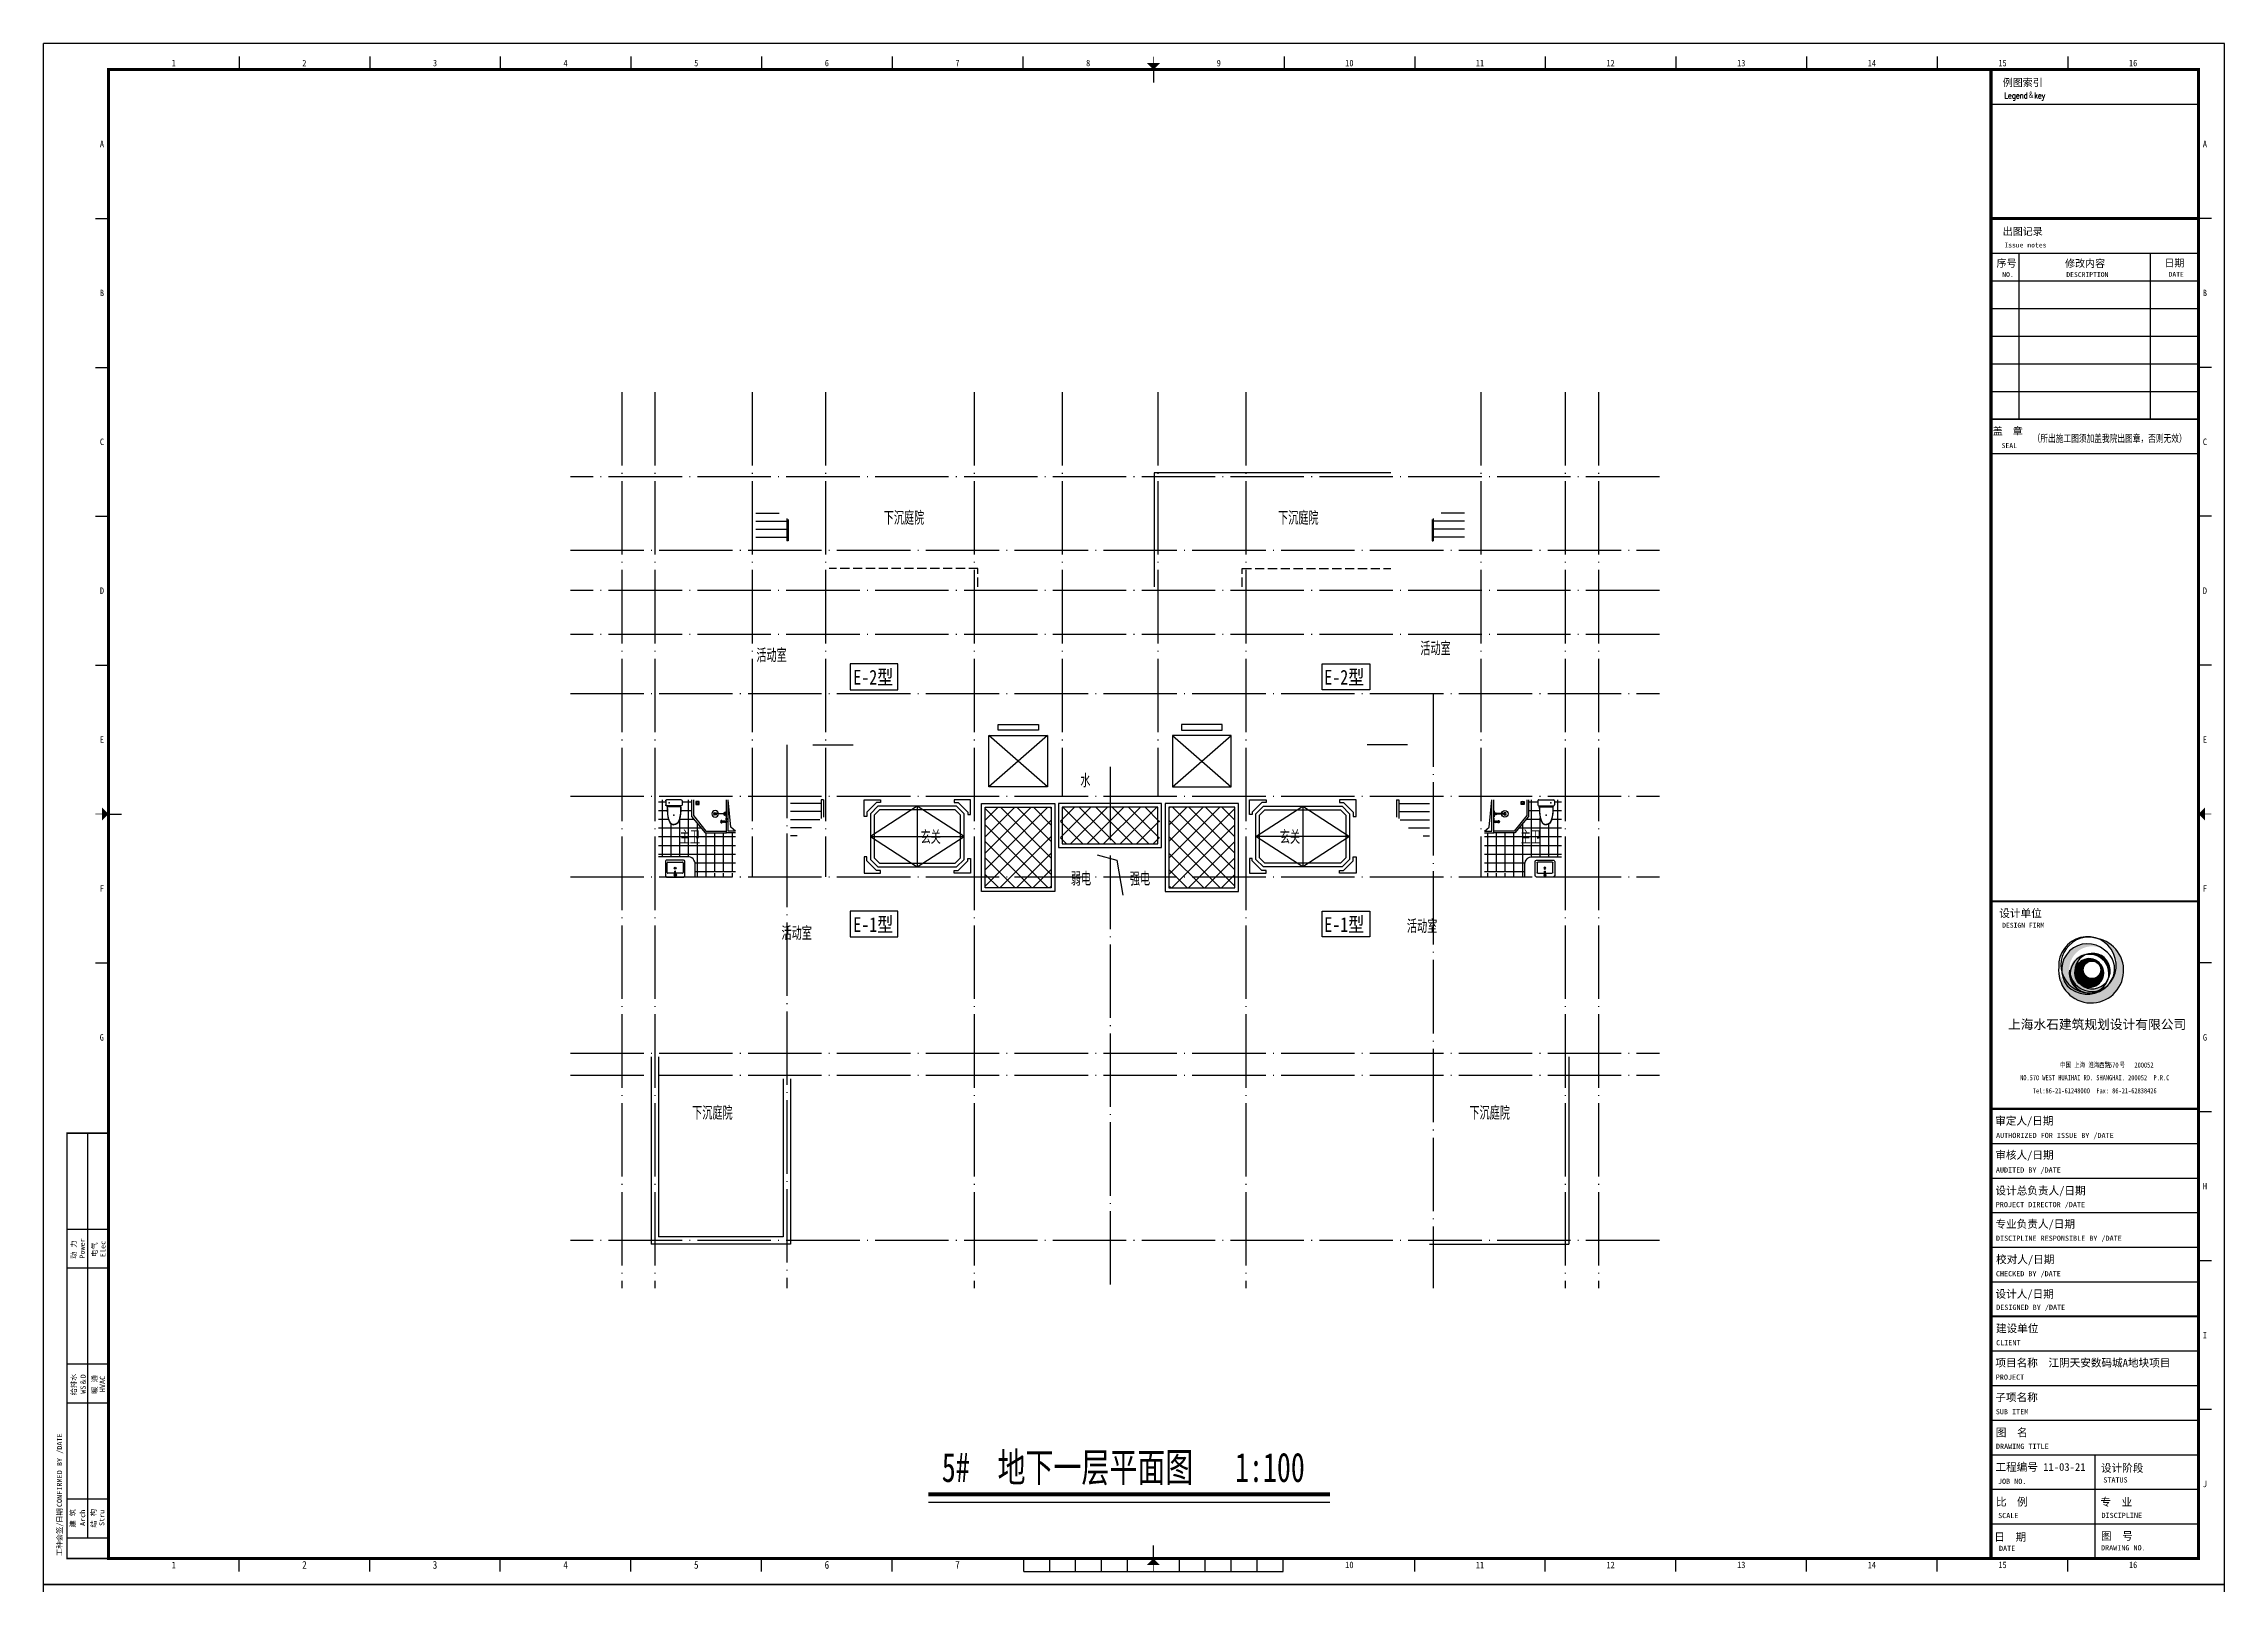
# Model space of a CAD drawing. Extents: x 921942 to 1159542, y -958603 to -790785.
# Drawn here: x 1100142 to 1159542, y -832740 to -790785 of the extents above; entities that cross this region are included whole.
import ezdxf
from ezdxf.enums import TextEntityAlignment as Align

# ---------------------------------------------------------------- set-up
doc = ezdxf.new("R2010")
doc.units = 0
doc.header["$LTSCALE"] = 1000
doc.header["$MEASUREMENT"] = 0
doc.linetypes.add('DASH', pattern=[0.35, 0.25, -0.1])
doc.linetypes.add('DOTE', pattern=[2.42, 2, -0.2, 0.02, -0.2])
for name, color, linetype in [('DIM_SYMB', 3, 'CONTINUOUS'), ('DOTE', 1, 'DOTE'), ('FACE', 2, 'CONTINUOUS'), ('PUB_TEXT', 7, 'CONTINUOUS'), ('STAIR', 2, 'CONTINUOUS'), ('TT', 7, 'CONTINUOUS'), ('WINDOW', 4, 'CONTINUOUS'), ('厨卫', 8, 'CONTINUOUS'), ('图框', 255, 'CONTINUOUS'), ('家具', 8, 'CONTINUOUS'), ('平面填充', 250, 'CONTINUOUS'), ('庭院', 94, 'CONTINUOUS'), ('看线', 2, 'CONTINUOUS'), ('管道', 8, 'CONTINUOUS'), ('造型墙', 55, 'CONTINUOUS'), ('面积线', 3, 'CONTINUOUS')]:
    doc.layers.add(name, color=color, linetype=linetype)
doc.styles.add('SHEET1', font='romanc.shx', dxfattribs={"width": 0.65, "bigfont": 'tssdchn.shx'})
doc.styles.get("Standard").update_dxf_attribs({"font": 'GBENOR', "bigfont": 'GBCBIG'})
doc.styles.add('TKZ1', font='SIMHEI.TTF', dxfattribs={"width": 0.7})
doc.styles.add('图签栏', font='SimSun.ttf')
doc.styles.add('长仿宋', font='SimSun.ttf', dxfattribs={"width": 0.7, "height": 5})
doc.styles.add('黑体', font='SIMHEI.TTF', dxfattribs={"width": 0.8})

# ---------------------------------------------------------------- blocks, each defined once
blk = doc.blocks.new('A$C790473E3')
at = {"layer": 'FACE'}
blk.add_hatch(color=256, dxfattribs=at).paths.add_polyline_path([(12277, 22805, -0.43582423), (25158, 38243, 0.40349822), (8203, 25238, -0.61544517), (35207, 40694, 0.91316991), (6565, 13084, -0.18593916), (0, 27582, 2.29498981), (29364, 49669, -0.74337417), (29147, 8589, 0.27041132), (38508, 20344, -0.44566281), (20141, 12365, -0.32623171)])
h = blk.add_hatch(dxfattribs=at)
h.set_pattern_fill('ANSI31', color=256, scale=6118.035339, style=0)
h.set_pattern_definition([(45, (-835537.9, 198731.2), (-540.76303, 540.76303), [])])
h.paths.add_polyline_path([(34441, 22970, 1.00745479), (12277, 22805, 0.99260037)])
h.paths.add_polyline_path([(18828, 25457, -1), (32328, 25457, -1)], flags=16)
blk.add_circle((23359, 22970), 11082, dxfattribs=at)
at = {"layer": 'FACE', "color": 2}
blk.add_circle((25578, 25457), 6750, dxfattribs=at)
for centre, radius, start, end in [((24948, 24977), 25084, 174.038692, 79.861542), ((22142, 25587), 19974, 49.145957, 218.751509), ((25605, 26152), 17427, 56.564441, 183.004516), ((23426, 22946), 15395, 83.539592, 171.435544), ((25891, 24539), 13724, 93.061268, 187.256224), ((23359, 22970), 11082, 253.122954, 180.85108), ((23075, 29161), 21450, 286.445455, 72.950093), ((22101, 28855), 22137, 183.29715, 225.430105), ((25737, 24611), 13464, 245.440082, 341.523102), ((23754, 22488), 14908, 291.206809, 351.732962)]:
    blk.add_arc(centre, radius, start, end, dxfattribs=at)
blk = doc.blocks.new('图框2')
at = {"layer": '图框', "color": 0}
for p, q in [((84100, 59400), (0, 59400)), ((0, 0), (0, 59400)), ((7538, 58900), (7538, 58400)), ((12575, 58900), (12575, 58400)), ((17612, 58900), (17612, 58400)), ((22650, 58900), (22650, 58400)), ((27688, 58900), (27688, 58400)), ((32725, 58900), (32725, 58400)), ((37762, 58900), (37762, 58400)), ((47838, 58900), (47838, 58400)), ((52875, 58900), (52875, 58400)), ((57912, 58900), (57912, 58400)), ((62950, 58900), (62950, 58400)), ((67988, 58900), (67988, 58400)), ((73025, 58900), (73025, 58400)), ((78062, 58900), (78062, 58400)), ((84100, 0), (84100, 59400)), ((42800, 58400), (42800, 57900)), ((75100, 57067), (83100, 57067)), ((2000, 52660), (2500, 52660)), ((75100, 52660), (83100, 52660)), ((83600, 52660), (83100, 52660)), ((75100, 51327), (83100, 51327)), ((76167, 51327), (76167, 44927)), ((81233, 51327), (81233, 44927)), ((75100, 50260), (83100, 50260)), ((75100, 49193), (83100, 49193)), ((75100, 48127), (83100, 48127)), ((2000, 46920), (2500, 46920)), ((75100, 47060), (83100, 47060)), ((83600, 46920), (83100, 46920)), ((75100, 45993), (83100, 45993)), ((75100, 44927), (83100, 44927)), ((75100, 43593), (83100, 43593)), ((75100, 43593), (83100, 43593)), ((2000, 41180), (2500, 41180)), ((83600, 41180), (83100, 41180)), ((2000, 35440), (2500, 35440)), ((83600, 35440), (83100, 35440)), ((2500, 29700), (3000, 29700)), ((2000, 23960), (2500, 23960)), ((83600, 23960), (83100, 23960)), ((83600, 18220), (83100, 18220)), ((900, 17400), (2500, 17400)), ((900, 17400), (2500, 17400)), ((1700, 1800), (1700, 17400)), ((75100, 17000), (83100, 17000)), ((75100, 15667), (83100, 15667)), ((75100, 14333), (83100, 14333)), ((900, 13700), (2500, 13700)), ((75100, 13000), (83100, 13000)), ((900, 12200), (2500, 12200)), ((83600, 12480), (83100, 12480)), ((75100, 11667), (83100, 11667)), ((900, 8500), (2500, 8500)), ((75100, 9000), (83100, 9000)), ((75100, 7667), (83100, 7667)), ((900, 7000), (2500, 7000)), ((83600, 6740), (83100, 6740)), ((75100, 6333), (83100, 6333)), ((75100, 5000), (83100, 5000)), ((79100, 5000), (79100, 1000)), ((75100, 3667), (83100, 3667)), ((900, 3300), (2500, 3300)), ((900, 1800), (2500, 1800)), ((75100, 2333), (83100, 2333)), ((7538, 500), (7538, 1000)), ((12575, 500), (12575, 1000)), ((17612, 500), (17612, 1000)), ((22650, 500), (22650, 1000)), ((27688, 500), (27688, 1000)), ((32725, 500), (32725, 1000)), ((37800, 500), (37800, 1000)), ((38800, 500), (38800, 1000)), ((39800, 500), (39800, 1000)), ((40800, 500), (40800, 1000)), ((41800, 500), (41800, 1000)), ((42800, 1000), (42800, 1500)), ((43800, 500), (43800, 1000)), ((44800, 500), (44800, 1000)), ((45800, 500), (45800, 1000)), ((46800, 500), (46800, 1000)), ((47800, 500), (47800, 1000)), ((52875, 500), (52875, 1000)), ((57912, 500), (57912, 1000)), ((62950, 500), (62950, 1000)), ((67988, 500), (67988, 1000)), ((73025, 500), (73025, 1000)), ((78062, 500), (78062, 1000)), ((0, 0), (84100, 0)), ((37800, 500), (47800, 500))]:
    blk.add_line(p, q, dxfattribs=at)
for points, const_width in [([(42800, 58650), (42800, 58900)], 30), ([(75100, 58400), (75100, 1000)], 120), ([(75100, 52660), (83100, 52660)], 120), ([(75100, 44927), (83100, 44927)], 66.7), ([(2250, 29700), (2000, 29700)], 30), ([(83350, 29700), (83600, 29700)], 30), ([(75100, 26333), (83100, 26333)], 66.7), ([(75100, 26333), (83100, 26333)], 60), ([(75100, 18333), (83100, 18333)], 80), ([(75100, 18333), (83100, 18333)], 66.7), ([(2500, 1000), (900, 1000), (900, 17400), (2500, 17400)], 60), ([(75100, 10333), (83100, 10333)], 80), ([(42800, 750), (42800, 500)], 30)]:
    blk.add_lwpolyline(points, dxfattribs=dict(at, const_width=const_width))
at = {"layer": '图框', "color": 0, "const_width": 120}
blk.add_lwpolyline([(83100, 58400), (2500, 58400), (2500, 1000), (83100, 1000)], close=True, dxfattribs=at)
at = {"layer": '图框', "color": 0}
for points in [[(42550, 58650), (43050, 58650), (42800, 58400)], [(2250, 29450), (2250, 29950), (2500, 29700)], [(83350, 29450), (83350, 29950), (83100, 29700)], [(42550, 750), (43050, 750), (42800, 1000)]]:
    blk.add_solid(points, dxfattribs=at)
at = {"layer": '图框', "color": 0, "linetype": 'ByBlock', "xscale": 0.04999999701976776, "yscale": 0.05000000447034836, "zscale": 0.05}
blk.add_blockref('A$C790473E3', (77715, 22421), dxfattribs=at)
at = {"layer": '图框', "color": 0, "style": 'TKZ1'}
for s, height, width, p in [('1', 250, 0.85, (5019, 58650)), ('2', 250, 0.85, (10056, 58650)), ('3', 250, 0.85, (15094, 58650)), ('4', 250, 0.85, (20131, 58650)), ('5', 250, 0.85, (25169, 58650)), ('6', 250, 0.85, (30206, 58650)), ('7', 250, 0.85, (35244, 58650)), ('8', 250, 0.85, (40281, 58650)), ('9', 250, 0.85, (45319, 58650)), ('10', 250, 0.85, (50356, 58650)), ('11', 250, 0.85, (55394, 58650)), ('12', 250, 0.85, (60431, 58650)), ('13', 250, 0.85, (65469, 58650)), ('14', 250, 0.85, (70506, 58650)), ('15', 250, 0.85, (75544, 58650)), ('16', 250, 0.85, (80581, 58650)), ('A', 250, 0.85, (2250, 55530)), ('A', 250, 0.85, (83350, 55530)), ('B', 250, 0.85, (2250, 49790)), ('B', 250, 0.85, (83350, 49790)), ('C', 250, 0.85, (2250, 44050)), ('C', 250, 0.85, (83350, 44050)), ('D', 250, 0.85, (2250, 38310)), ('D', 250, 0.85, (83350, 38310)), ('E', 250, 0.85, (2250, 32570)), ('E', 250, 0.85, (83350, 32570)), ('F', 250, 0.85, (2250, 26830)), ('F', 250, 0.85, (83350, 26830)), ('G', 250, 0.85, (2244, 21090)), ('G', 250, 0.85, (83350, 21090)), ('NO.570 WEST HUAIHAI RD. SHANGHAI. 200052  P.R.C', 200, 0.75, (79100, 19533)), ('中国 上海 淮海西路   号    ', 200, 0.75, (79264, 20033)), ('570     200052 ', 200, 0.75, (80571, 20021)), ('Tel:86-21-61248000  Fax: 86-21-62838426', 200, 0.75, (79100, 19033)), ('H', 250, 0.85, (83350, 15350)), ('I', 250, 0.85, (83350, 9610)), ('J', 250, 0.85, (83350, 3870)), ('1', 250, 0.85, (5019, 750)), ('2', 300, 0.85, (10056, 750)), ('3', 300, 0.85, (15094, 750)), ('4', 300, 0.85, (20131, 750)), ('5', 300, 0.85, (25169, 750)), ('6', 300, 0.85, (30206, 750)), ('7', 300, 0.85, (35244, 750)), ('10', 250, 0.85, (50356, 750)), ('11', 250, 0.85, (55394, 750)), ('12', 250, 0.85, (60431, 750)), ('13', 250, 0.85, (65469, 750)), ('14', 250, 0.85, (70506, 750)), ('15', 250, 0.85, (75544, 750)), ('16', 250, 0.85, (80581, 750))]:
    blk.add_text(s, height=height, dxfattribs=dict(at, width=width)).set_placement(p, align=Align.MIDDLE)
at = {"layer": '图框', "color": 0, "style": '图签栏'}
for s, height, p in [('例图索引', 282.8, (75551, 57759)), ('出图记录', 282.8, (75551, 52019)), ('Issue notes', 188.55, (75615, 51542)), ('序号', 282.8, (75315, 50792)), ('NO.', 188.6, (75534, 50402)), ('修改内容', 282.8, (77955, 50787)), ('DESCRIPTION', 188.55, (78005, 50402)), ('日期', 282.8, (81788, 50803)), ('DATE', 188.6, (81948, 50413)), ('盖  章', 282.8, (75167, 44324)), ('SEAL', 188.6, (75511, 43809)), ('DESIGN FIRM', 188.55, (75529, 25318)), ('审定人/日期', 300, (75260, 17722)), ('AUTHORIZED FOR ISSUE BY /DATE', 200, (75295, 17208)), ('AUDITED BY /DATE', 200, (75288, 15876)), ('审核人/日期', 300, (75266, 16402)), ('设计总负责人/日期', 300, (75272, 15030)), ('PROJECT DIRECTOR /DATE', 200, (75284, 14542)), ('专业负责人/日期', 300, (75272, 13744)), ('DISCIPLINE RESPONSIBLE BY /DATE', 200, (75292, 13246)), ('校对人/日期', 300, (75296, 12378)), ('CHECKED BY /DATE', 200, (75290, 11877)), ('设计人/日期', 300, (75274, 11045)), ('DESIGNED BY /DATE', 200, (75301, 10583)), ('建设单位', 300, (75293, 9720)), ('CLIENT', 200, (75297, 9217)), ('项目名称  江阴天安数码城A地块项目', 300, (75269, 8393)), ('PROJECT', 200, (75285, 7890)), ('子项名称  ', 300, (75269, 7060)), ('SUB ITEM', 200, (75285, 6557)), ('图  名', 300, (75285, 5706)), ('DRAWING TITLE', 200, (75291, 5224)), ('工程编号 11-03-21', 300, (75271, 4374)), ('设计阶段', 300, (79340, 4335)), ('比  例', 300, (75290, 3030)), ('JOB NO.', 200, (75369, 3875)), ('专  业', 300, (79318, 3025)), ('STATUS', 200, (79430, 3927)), ('SCALE', 200, (75375, 2555)), ('DISCIPLINE', 200, (79361, 2559)), ('日  期', 300, (75226, 1677)), ('图  号', 300, (79342, 1717)), ('DATE', 200, (75408, 1290)), ('DRAWING NO.', 200, (79344, 1311))]:
    blk.add_text(s, height=height, dxfattribs=at).set_placement(p)
at = {"layer": '图框', "color": 0}
for s, height, style, width, p in [('Legend＆key', 240, 'SHEET1', 0.8, (75615, 57282)), ('（所出施工图须加盖我院出图章，否则无效）', 282.83, '图签栏', 0.75, (76705, 44040))]:
    blk.add_text(s, height=height, dxfattribs=dict(at, style=style, width=width)).set_placement(p)
for s, height, style, p in [('设计单位', 300, '图签栏', (76241, 25883)), ('上海水石建筑规划设计有限公司', 360, 'TKZ1', (79192, 21597))]:
    blk.add_text(s, height=height, dxfattribs=dict(at, style=style)).set_placement(p, align=Align.MIDDLE)
at = {"layer": '图框', "color": 0, "style": '图签栏'}
for s, p in [('动 力', (1156, 12907)), ('电气', (1956, 12907)), ('给排水', (1156, 7707)), ('暖 通', (1956, 7707)), ('建 筑', (1116, 2550)), ('结 构', (1916, 2550))]:
    blk.add_text(s, height=200, rotation=90, dxfattribs=at).set_placement(p, align=Align.MIDDLE)
for s, height, p in [('Power', 200, (1588, 12561)), ('Elec', 200, (2385, 12619)), ('WS＆D', 200, (1623, 7351)), ('HVAC', 200, (2368, 7411)), ('CONFIRMED BY /DATE', 202.02, (712, 2979)), ('日期', 202, (713, 2372)), ('Arch', 200, (1602, 2253)), ('Stru', 200, (2344, 2253)), ('工种会签/', 202, (714, 1094))]:
    blk.add_text(s, height=height, rotation=90, dxfattribs=at).set_placement(p)
blk = doc.blocks.new('asfdgfhgfh')
at = {"layer": '厨卫', "lineweight": -3}
for p, q in [((-222, -50), (-222, -125)), ((-222, -72), (-192, -72)), ((-192, -50), (-192, -125)), ((-12, -37), (-12, -27)), ((4, -42), (4, -315)), ((14, -315), (14, -42)), ((31, -37), (31, -27))]:
    blk.add_line(p, q, dxfattribs=at)
at = {"layer": '厨卫', "color": 8}
for p, q in [((-6, -37), (-6, -27)), ((24, -34), (24, -27))]:
    blk.add_line(p, q, dxfattribs=at)
at = {"layer": '厨卫', "lineweight": -3}
for points in [[(-195, -40), (-195, -12), (-219, -12), (-219, -40)], [(-1, -27), (-46, -27), (-76, -22), (-76, -12)], [(-76, -12), (94, -12), (94, -22), (64, -27), (19, -27)], [(-19, -61), (-29, -61), (-29, -57), (-19, -57)], [(4, -82), (-19, -82), (-19, -37), (-6, -37)], [(24, -37), (37, -37), (37, -82), (14, -82)], [(37, -57), (47, -57), (47, -61), (37, -61)]]:
    blk.add_lwpolyline(points, dxfattribs=at)
for points in [[(-162, -12), (-162, -22), (-106, -22), (-106, -12)], [(40, -12), (40, -22), (-22, -22), (-22, -12)]]:
    blk.add_lwpolyline(points, close=True, dxfattribs=at)
at = {"layer": '厨卫', "color": 8}
for points in [[(4, -62), (-6, -62), (-6, -34), (-1, -34)], [(19, -34), (24, -34), (24, -62), (14, -62)]]:
    blk.add_lwpolyline(points, dxfattribs=at)
blk.add_lwpolyline([(19, -22), (19, -42), (-1, -42), (-1, -22)], close=True, dxfattribs=at)
for centre, radius in [((-207, -50), 15), ((-207, -99), 15), ((9, -315), 5)]:
    blk.add_circle(centre, radius, dxfattribs=at)
at = {"layer": '厨卫', "lineweight": -3}
blk.add_circle((9, -315), 89.5, dxfattribs=at)
for centre, start, end in [((-239, -119), 286.41807, 340.32674), ((-175, -119), 199.67326, 253.58193)]:
    blk.add_arc(centre, 17.7, start, end, dxfattribs=at)
at = {"layer": '厨卫', "color": 8}
for centre, radius, start, end in [((-207, -50), 17, 133.33592, 208.07249), ((-207, -99), 17, 151.92751, 28.07249), ((-207, -50), 17, 331.92751, 46.66408), ((9, -315), 35, 98.21321, 81.78679), ((9, -315), 9, 123.74899, 56.25101)]:
    blk.add_arc(centre, radius, start, end, dxfattribs=at)
at = {"layer": '厨卫', "lineweight": -3, "extrusion": (0, 0, -1)}
for centre, major_axis, ratio, start_param, end_param in [((-207, -147), (33.6, 0), 0.612909, -0.37962, 3.521213), ((-207, -138), (31.4, 0), 0.47884, -1.072899, 4.214492)]:
    blk.add_ellipse(centre, major_axis=major_axis, ratio=ratio, start_param=start_param, end_param=end_param, dxfattribs=at)
blk = doc.blocks.new('aswfdgdfh')
at = {"layer": '厨卫'}
blk.add_lwpolyline([(43, -43), (43, 43), (-43, 43), (-43, -43)], close=True, dxfattribs=at)
at = {"layer": '厨卫', "color": 8}
for points in [[(-33, 0), (-33, 1), (-17, 1), (-17, 0)], [(-24, 23), (-22, 24), (-11, 13), (-13, 12)], [(0, 33), (1, 33), (1, 17), (0, 17)], [(23, 24), (24, 22), (13, 11), (12, 13)], [(33, 0), (33, -1), (17, -1), (17, 0)], [(-23, -24), (-24, -22), (-13, -11), (-12, -13)], [(0, -33), (-1, -33), (-1, -17), (0, -17)], [(24, -23), (22, -24), (11, -13), (13, -12)]]:
    blk.add_lwpolyline(points, close=True, dxfattribs=at)
blk.add_circle((0, 0), 36.6, dxfattribs=at)
blk = doc.blocks.new('asfdgfh')
at = {"layer": '厨卫', "ltscale": 100}
for p, q in [((-266, -207, 0), (-266, -92, 0)), ((159, -67, 0), (-241, -67, 0)), ((159, -232, 0), (-241, -232, 0)), ((145, -40, 0), (-228, -40, 0)), ((184, -207, 0), (184, -92, 0))]:
    blk.add_line(p, q, dxfattribs=at)
for centre, radius, start, end in [((-241, -92, 0), 25, 90, 180), ((-241, -207, 0), 25, 180, 270), ((-261, -39, 0), 33.7, 303.61571, 10.84697), ((178, -39, 0), 33.9, 169.31129, 235.13473), ((159, -92, 0), 25, 0, 90), ((159, -207, 0), 25, 270, 0)]:
    blk.add_arc(centre, radius, start, end, dxfattribs=at)
for points, knots in [([(-227, -33, 0), (-227, 85, 0), (-226, 243, 0), (-137, 424, 0), (-69, 441, 0), (-41, 448, 0)], [0, 0, 0, 0, 355.24272, 473.249847, 556.576042, 556.576042, 556.576042, 556.576042]), ([(-222, -41, 0), (-222, -2, 0), (-222, 29, 0), (-220, 90, 0), (-219, 121, 0), (-213, 182, 0), (-208, 213, 0), (-198, 258, 0), (-194, 273, 0), (-187, 296, 0), (-184, 303, 0), (-180, 315, 0), (-179, 319, 0), (-176, 326, 0), (-174, 330, 0), (-170, 341, 0), (-167, 348, 0), (-160, 363, 0), (-156, 369, 0), (-148, 382, 0), (-143, 389, 0), (-134, 400, 0), (-129, 405, 0), (-121, 412, 0), (-118, 414, 0), (-112, 418, 0), (-109, 420, 0), (-102, 423, 0), (-99, 425, 0), (-92, 428, 0), (-89, 429, 0), (-78, 433, 0), (-71, 435, 0), (-56, 440, 0), (-48, 441, 0), (-40, 443, 0)], [0, 0, 0, 0, 92.762674, 92.762674, 185.525347, 185.525347, 278.288021, 278.288021, 324.669358, 324.669358, 347.860026, 347.860026, 359.45536, 359.45536, 371.050694, 371.050694, 394.241363, 394.241363, 417.432031, 417.432031, 440.6227, 440.6227, 463.813368, 463.813368, 475.408702, 475.408702, 487.004036, 487.004036, 498.599371, 498.599371, 510.194705, 510.194705, 533.385373, 533.385373, 556.576042, 556.576042, 556.576042, 556.576042]), ([(140, -40, 0), (140, -2, 0), (139, 29, 0), (138, 90, 0), (136, 121, 0), (130, 182, 0), (125, 213, 0), (115, 258, 0), (111, 273, 0), (104, 296, 0), (101, 303, 0), (97, 315, 0), (96, 319, 0), (93, 326, 0), (92, 330, 0), (87, 341, 0), (84, 348, 0), (77, 363, 0), (73, 369, 0), (65, 382, 0), (61, 389, 0), (51, 400, 0), (46, 405, 0), (38, 412, 0), (35, 414, 0), (29, 418, 0), (26, 420, 0), (20, 423, 0), (16, 425, 0), (10, 428, 0), (6, 429, 0), (-4, 433, 0), (-12, 435, 0), (-27, 440, 0), (-35, 441, 0), (-43, 443, 0)], [0, 0, 0, 0, 92.762674, 92.762674, 185.525347, 185.525347, 278.288021, 278.288021, 324.669358, 324.669358, 347.860026, 347.860026, 359.45536, 359.45536, 371.050694, 371.050694, 394.241363, 394.241363, 417.432031, 417.432031, 440.6227, 440.6227, 463.813368, 463.813368, 475.408702, 475.408702, 487.004036, 487.004036, 498.599371, 498.599371, 510.194705, 510.194705, 533.385373, 533.385373, 556.576042, 556.576042, 556.576042, 556.576042]), ([(145, -33, 0), (144, 85, 0), (143, 243, 0), (54, 424, 0), (-13, 441, 0), (-41, 448, 0)], [0, 0, 0, 0, 355.24272, 473.249847, 556.576042, 556.576042, 556.576042, 556.576042])]:
    blk.add_open_spline(points, degree=3, knots=knots, dxfattribs=at)
at = {"layer": '厨卫'}
for p in [(-42, 189, 0), (-171, -149, 0)]:
    blk.add_point(p, dxfattribs=at)
blk = doc.blocks.new('dfdsf')
at = {"layer": '家具'}
for p, q in [((-5626, -27307), (-6081, -27307)), ((-6119, -27345), (-6119, -27726)), ((-6081, -27765), (-5626, -27765)), ((-5588, -27726), (-5588, -27345))]:
    blk.add_line(p, q, dxfattribs=at)
at = {"layer": '家具', "color": 8}
for p, q in [((-6068, -27695), (-6068, -27428)), ((-6049, -27409), (-5869, -27409)), ((-5658, -27714), (-6049, -27714)), ((-5872, -27364), (-5886, -27364)), ((-5867, -27351), (-5876, -27341)), ((-5867, -27377), (-5876, -27387)), ((-5870, -27392), (-5866, -27466)), ((-5866, -27466), (-5841, -27466)), ((-5854, -27345), (-5854, -27332)), ((-5854, -27383), (-5854, -27396)), ((-5837, -27392), (-5841, -27466)), ((-5831, -27341), (-5840, -27350)), ((-5831, -27387), (-5840, -27377)), ((-5838, -27409), (-5658, -27409)), ((-5835, -27364), (-5821, -27364)), ((-5639, -27428), (-5639, -27695))]:
    blk.add_line(p, q, dxfattribs=at)
for centre, radius in [((-5854, -27364), 32.3), ((-5855, -27549), 25.4), ((-5854, -27364), 18.8), ((-5855, -27549), 16)]:
    blk.add_circle(centre, radius, dxfattribs=at)
at = {"layer": '家具'}
for centre, start, end in [((-6081, -27345), 90, 180), ((-5626, -27345), 0, 90), ((-6081, -27726), 180, 270), ((-5626, -27726), 270, 0)]:
    blk.add_arc(centre, 38.1, start, end, dxfattribs=at)
at = {"layer": '家具', "color": 8}
for centre, start, end in [((-6049, -27428), 90, 180), ((-6049, -27695), 180, 270), ((-5658, -27428), 0, 90), ((-5658, -27695), 270, 0)]:
    blk.add_arc(centre, 19.1, start, end, dxfattribs=at)

msp = doc.modelspace()

# ---------------------------------------------------------------- hatches: boundary and pattern name
at = {"layer": '平面填充'}
h = msp.add_hatch(dxfattribs=at)
h.set_pattern_fill('NET', color=256, scale=75, style=0)
h.set_pattern_definition([(0, (464772.54, -240879.52), (0, 238.125), []), (90, (464772.54, -240879.52), (-238.125, 1e-14), [])])
edge = h.paths.add_edge_path()
edge.add_line((1118990, -812579), (1118990, -812277))
edge.add_line((1118990, -812277), (1118740, -812277))
edge.add_line((1118740, -812277), (1118165, -812277))
edge.add_line((1118165, -812277), (1117790, -811827))
edge.add_line((1117790, -811827), (1117790, -811377))
edge.add_line((1117790, -811377), (1117512, -811377))
edge.add_arc((1117512, -811402), 25, 0, 90, ccw=False)
edge.add_line((1117537, -811402), (1117537, -811517))
edge.add_arc((1117512, -811517), 25, -90, 0, ccw=False)
edge.add_arc((1117531, -811570), 33.9, 124.86527, 190.68871)
edge.add_spline(control_points=[(1117498, -811577), (1117497, -811695), (1117497, -811852), (1117407, -812034), (1117340, -812050), (1117312, -812057)], knot_values=[0, 0, 0, 0, 355.24272, 473.249847, 556.576042, 556.576042, 556.576042, 556.576042], degree=3, periodic=0)
edge.add_spline(control_points=[(1117312, -812057), (1117284, -812050), (1117216, -812034), (1117127, -811852), (1117126, -811695), (1117126, -811577)], knot_values=[0, 0, 0, 0, 83.326195, 201.333322, 556.576042, 556.576042, 556.576042, 556.576042], degree=3, periodic=0)
edge.add_arc((1117093, -811570), 33.7, 349.15303, 415.52142)
edge.add_arc((1117112, -811517), 25, 180, 269.81781, ccw=False)
edge.add_line((1117087, -811517), (1117087, -811402))
edge.add_arc((1117112, -811402), 25, 90, 180, ccw=False)
edge.add_line((1117112, -811377), (1116890, -811377))
edge.add_line((1116890, -811377), (1116890, -811977))
edge.add_line((1116890, -811977), (1116890, -812377))
edge.add_line((1116890, -812377), (1116890, -812927))
edge.add_line((1116890, -812927), (1117690, -812927))
edge.add_arc((1117690, -813127), 200, 0, 90, ccw=False)
edge.add_line((1117890, -813127), (1117890, -813477))
edge.add_line((1117890, -813477), (1118990, -813477))
edge.add_line((1118990, -813477), (1118990, -813377))
edge.add_line((1118990, -813377), (1118260, -813377))
edge.add_line((1118260, -813377), (1118260, -813337))
edge.add_line((1118260, -813337), (1118260, -813337))
edge.add_arc((1119040, -813357), 780, 93.67533, 178.53072, ccw=False)
edge = h.paths.add_edge_path()
edge.add_line((1118990, -813337), (1118990, -812579))
edge.add_arc((1119040, -813357), 780, 93.67533, 178.53072)
edge.add_line((1118260, -813337), (1118990, -813337))
h = msp.add_hatch(dxfattribs=at)
h.set_pattern_fill('NET', color=256, scale=75, style=0)
h.set_pattern_definition([(180, (1793607.36, -240879.52), (0, 238.125), []), (90, (1793607.36, -240879.52), (238.125, 1e-14), [])])
edge = h.paths.add_edge_path()
edge.add_line((1139390, -812579), (1139390, -812277))
edge.add_line((1139390, -812277), (1139640, -812277))
edge.add_line((1139640, -812277), (1140215, -812277))
edge.add_line((1140215, -812277), (1140590, -811827))
edge.add_line((1140590, -811827), (1140590, -811377))
edge.add_line((1140590, -811377), (1140868, -811377))
edge.add_arc((1140868, -811402), 25, 450, 540)
edge.add_line((1140843, -811402), (1140843, -811517))
edge.add_arc((1140868, -811517), 25, 540, 630)
edge.add_arc((1140849, -811570), 33.9, 349.31129, 415.13473, ccw=False)
edge.add_spline(control_points=[(1140882, -811577), (1140883, -811695), (1140883, -811852), (1140972, -812034), (1141040, -812050), (1141068, -812057)], knot_values=[0, 0, 0, 0, 355.24272, 473.249847, 556.576042, 556.576042, 556.576042, 556.576042], degree=3, periodic=0)
edge.add_spline(control_points=[(1141068, -812057), (1141096, -812050), (1141164, -812034), (1141253, -811852), (1141254, -811695), (1141254, -811577)], knot_values=[0, 0, 0, 0, 83.326195, 201.333322, 556.576042, 556.576042, 556.576042, 556.576042], degree=3, periodic=0)
edge.add_arc((1141287, -811570), 33.7, 124.47858, 190.84697, ccw=False)
edge.add_arc((1141268, -811517), 25, 270.18219, 360)
edge.add_line((1141293, -811517), (1141293, -811402))
edge.add_arc((1141268, -811402), 25, 360, 450)
edge.add_line((1141268, -811377), (1141490, -811377))
edge.add_line((1141490, -811377), (1141490, -811977))
edge.add_line((1141490, -811977), (1141490, -812377))
edge.add_line((1141490, -812377), (1141490, -812927))
edge.add_line((1141490, -812927), (1140690, -812927))
edge.add_arc((1140690, -813127), 200, 450, 540)
edge.add_line((1140490, -813127), (1140490, -813477))
edge.add_line((1140490, -813477), (1139390, -813477))
edge.add_line((1139390, -813477), (1139390, -813377))
edge.add_line((1139390, -813377), (1140120, -813377))
edge.add_line((1140120, -813377), (1140120, -813337))
edge.add_line((1140120, -813337), (1140120, -813337))
edge.add_arc((1139340, -813357), 780, 361.46928, 446.32467)
edge = h.paths.add_edge_path()
edge.add_line((1139390, -812579), (1139390, -813337))
edge.add_line((1139390, -813337), (1140120, -813337))
edge.add_arc((1139340, -813357), 780, 1.46928, 86.32467)
h = msp.add_hatch(dxfattribs=at)
h.set_pattern_fill('NET', color=256, scale=100, angle=45, style=0)
h.set_pattern_definition([(45, (-163166, 5430.47), (-224.5064, 224.5064), []), (135, (-163166, 5430.47), (-224.5064, -224.5064), [])])
h.paths.add_polyline_path([(1127590, -813777), (1125790, -813777), (1125790, -811577), (1127590, -811577)])
h = msp.add_hatch(dxfattribs=at)
h.set_pattern_fill('NET', color=256, scale=100, angle=45, style=0)
h.set_pattern_definition([(45, (295589.77, -78498.5), (-224.5064, 224.5064), []), (135, (295589.77, -78498.5), (-224.5064, -224.5064), [])])
h.paths.add_polyline_path([(1127840, -812577), (1130540, -812577), (1130540, -811577), (1127840, -811577)])
h = msp.add_hatch(dxfattribs=at)
h.set_pattern_fill('NET', color=256, scale=100, angle=45, style=0)
h.set_pattern_definition([(135, (2421545.9, 5430.47), (224.5064, 224.5064), []), (45, (2421545.9, 5430.47), (224.5064, -224.5064), [])])
h.paths.add_polyline_path([(1130790, -813777), (1132590, -813777), (1132590, -811577), (1130790, -811577)])

# ---------------------------------------------------------------- linework, layer by layer
at = {"layer": 'DIM_SYMB', "const_width": 105}
msp.add_lwpolyline([(1124241, -830289), (1135178, -830289)], dxfattribs=at)
at = {"layer": 'DIM_SYMB'}
msp.add_lwpolyline([(1124241, -830499), (1135178, -830499)], dxfattribs=at)
at = {"layer": 'DOTE', "linetype": 'DOTE'}
for p, q in [((1115890, -800277), (1115890, -824677)), ((1116790, -800277), (1116790, -824677)), ((1119440, -800277), (1119440, -813477)), ((1121440, -800277), (1121440, -813477)), ((1125490, -800277), (1125490, -824677)), ((1127890, -800277), (1127890, -811277)), ((1130490, -800277), (1130490, -811277)), ((1132890, -800277), (1132890, -824677)), ((1139290, -800277), (1139290, -813477)), ((1141590, -800277), (1141590, -824677)), ((1142490, -800277), (1142490, -824677)), ((1144152, -802577), (1114490, -802577)), ((1114490, -804577), (1144152, -804577)), ((1144152, -805677), (1114490, -805677)), ((1144152, -806877), (1114490, -806877)), ((1114490, -808477), (1144152, -808477)), ((1137990, -808477), (1137990, -824677)), ((1120390, -809877), (1120390, -824677)), ((1129190, -810477), (1129190, -824677)), ((1114490, -811277), (1144152, -811277)), ((1114490, -813477), (1144152, -813477)), ((1114490, -818277), (1144152, -818277)), ((1114490, -818877), (1144152, -818877)), ((1144152, -823377), (1114490, -823377))]:
    msp.add_line(p, q, dxfattribs=at)
at = {"layer": 'PUB_TEXT'}
for points in [[(1123411, -807677), (1122111, -807677), (1122111, -808377), (1123411, -808377)], [(1134969, -807677), (1136269, -807677), (1136269, -808377), (1134969, -808377)], [(1123411, -814411), (1122111, -814411), (1122111, -815111), (1123411, -815111)], [(1134969, -814411), (1136269, -814411), (1136269, -815111), (1134969, -815111)]]:
    msp.add_lwpolyline(points, close=True, dxfattribs=at)
at = {"layer": 'STAIR'}
for p, q in [((1119540, -803567), (1120173, -803567)), ((1138840, -803567), (1138207, -803567)), ((1119540, -803787), (1120390, -803787)), ((1119540, -804007), (1120390, -804007)), ((1119540, -804227), (1120390, -804227)), ((1138840, -803787), (1137990, -803787)), ((1138840, -804007), (1137990, -804007)), ((1138840, -804227), (1137990, -804227)), ((1126140, -809477), (1126140, -809327)), ((1126140, -809327), (1127240, -809327)), ((1127240, -809477), (1126140, -809477)), ((1127240, -809327), (1127240, -809477)), ((1131140, -809327), (1131140, -809477)), ((1132240, -809327), (1131140, -809327)), ((1131140, -809477), (1132240, -809477)), ((1132240, -809477), (1132240, -809327)), ((1125890, -811027), (1125890, -809627)), ((1125890, -809627), (1127490, -809627)), ((1127490, -809627), (1125890, -811027)), ((1127490, -811027), (1125890, -809627)), ((1127490, -809627), (1127490, -811027)), ((1130890, -809627), (1130890, -811027)), ((1132490, -809627), (1130890, -809627)), ((1130890, -809627), (1132490, -811027)), ((1130890, -811027), (1132490, -809627)), ((1132490, -811027), (1132490, -809627)), ((1127490, -811027), (1125890, -811027)), ((1130890, -811027), (1132490, -811027)), ((1121325, -811477), (1120490, -811477)), ((1121325, -811697), (1120490, -811697)), ((1121284, -811917), (1120490, -811917)), ((1137055, -811477), (1137890, -811477)), ((1137055, -811697), (1137890, -811697)), ((1137096, -811917), (1137890, -811917)), ((1121057, -812137), (1120490, -812137)), ((1120663, -812357), (1120490, -812357)), ((1137322, -812137), (1137890, -812137)), ((1137716, -812357), (1137890, -812357))]:
    msp.add_line(p, q, dxfattribs=at)
at = {"layer": 'WINDOW'}
for points in [[(1117790, -811377), (1117790, -811827), (1118165, -812277), (1118740, -812277)], [(1117840, -811377), (1117840, -811803), (1118182, -812227), (1118740, -812227)], [(1140590, -811377), (1140590, -811827), (1140215, -812277), (1139640, -812277)], [(1140540, -811377), (1140540, -811803), (1140198, -812227), (1139640, -812227)]]:
    msp.add_lwpolyline(points, dxfattribs=at)
at = {"layer": '厨卫'}
for p, q in [((1121090, -809877), (1122190, -809877)), ((1137290, -809877), (1136190, -809877))]:
    msp.add_line(p, q, dxfattribs=at)
at = {"layer": '家具'}
for points in [[(1117890, -813477), (1117890, -813127, 0.414214), (1117690, -812927), (1116890, -812927)], [(1140490, -813477), (1140490, -813127, -0.414214), (1140690, -812927), (1141490, -812927)]]:
    msp.add_lwpolyline(points, format="xyb", dxfattribs=at)
msp.add_lwpolyline([(1128840, -812877), (1129377, -813017), (1129540, -813977)], dxfattribs=at)
at = {"layer": '平面填充'}
for p, q in [((1123940, -811552), (1123940, -813202)), ((1134440, -811552), (1134440, -813202)), ((1122665, -812377), (1125215, -812377)), ((1135715, -812377), (1133165, -812377))]:
    msp.add_line(p, q, dxfattribs=at)
for points in [[(1125215, -812998), (1125215, -811756), (1125011, -811552), (1122869, -811552), (1122665, -811756), (1122665, -812998), (1122869, -813202), (1125011, -813202)], [(1123940, -811552), (1122665, -812377), (1123940, -813202), (1125215, -812377)], [(1125115, -812957), (1125115, -811798), (1124970, -811652), (1122910, -811652), (1122765, -811798), (1122765, -812957), (1122910, -813102), (1124970, -813102)], [(1127690, -813877), (1125690, -813877), (1125690, -811477), (1127690, -811477)], [(1127590, -813777), (1125790, -813777), (1125790, -811577), (1127590, -811577)], [(1127790, -812677), (1130590, -812677), (1130590, -811477), (1127790, -811477)], [(1127890, -812577), (1130490, -812577), (1130490, -811577), (1127890, -811577)], [(1130690, -813877), (1132690, -813877), (1132690, -811477), (1130690, -811477)], [(1130790, -813777), (1132590, -813777), (1132590, -811577), (1130790, -811577)], [(1133165, -812998), (1133165, -811756), (1133369, -811552), (1135511, -811552), (1135715, -811756), (1135715, -812998), (1135511, -813202), (1133369, -813202)], [(1134440, -811552), (1135715, -812377), (1134440, -813202), (1133165, -812377)], [(1133265, -812957), (1133265, -811798), (1133410, -811652), (1135470, -811652), (1135615, -811798), (1135615, -812957), (1135470, -813102), (1133410, -813102)]]:
    msp.add_lwpolyline(points, close=True, dxfattribs=at)
at = {"layer": '庭院'}
for p, q in [((1116690, -818377), (1116690, -823477)), ((1116890, -818377), (1116890, -823277)), ((1141690, -818377), (1141690, -823477)), ((1120290, -818977), (1120290, -823277)), ((1120490, -818977), (1120490, -823477)), ((1120290, -823277), (1116890, -823277)), ((1120490, -823477), (1116690, -823477)), ((1137890, -823477), (1141690, -823477))]:
    msp.add_line(p, q, dxfattribs=at)
msp.add_lwpolyline([(1136840, -802477), (1130390, -802477), (1130390, -805577)], dxfattribs=at)
at = {"layer": '看线', "linetype": 'DASH'}
for points in [[(1125590, -805577), (1125590, -805077), (1121540, -805077)], [(1132790, -805577), (1132790, -805077), (1136840, -805077)]]:
    msp.add_lwpolyline(points, dxfattribs=at)
at = {"layer": '管道'}
for points in [[(1118990, -812277), (1118740, -812277), (1118740, -811377)], [(1118990, -812227), (1118790, -812227), (1118790, -811377)], [(1118990, -812227), (1118861, -812122), (1118790, -811377)], [(1139390, -812277), (1139640, -812277), (1139640, -811377)], [(1139390, -812227), (1139590, -812227), (1139590, -811377)], [(1139390, -812227), (1139519, -812122), (1139590, -811377)]]:
    msp.add_lwpolyline(points, dxfattribs=at)
at = {"layer": '造型墙'}
for points in [[(1122940, -811377), (1122940, -811452), (1122827, -811452), (1122565, -811715), (1122565, -811827), (1122490, -811827), (1122490, -811377), (1122940, -811377)], [(1124940, -811377), (1124940, -811452), (1125052, -811452), (1125315, -811715), (1125315, -811777), (1125390, -811777), (1125390, -811377), (1124940, -811377)], [(1133440, -811377), (1133440, -811452), (1133327, -811452), (1133065, -811715), (1133065, -811777), (1132990, -811777), (1132990, -811377), (1133440, -811377)], [(1135440, -811377), (1135440, -811452), (1135552, -811452), (1135815, -811715), (1135815, -811827), (1135890, -811827), (1135890, -811377), (1135440, -811377)], [(1122940, -813377), (1122940, -813302), (1122827, -813302), (1122565, -813040), (1122565, -812927), (1122490, -812927), (1122490, -813377), (1122940, -813377)], [(1124940, -813377), (1124940, -813302), (1125052, -813302), (1125315, -813040), (1125315, -812977), (1125390, -812977), (1125390, -813377), (1124940, -813377)], [(1133440, -813377), (1133440, -813302), (1133327, -813302), (1133065, -813040), (1133065, -812977), (1132990, -812977), (1132990, -813377), (1133440, -813377)], [(1135440, -813377), (1135440, -813302), (1135552, -813302), (1135815, -813040), (1135815, -812927), (1135890, -812927), (1135890, -813377), (1135440, -813377)]]:
    msp.add_lwpolyline(points, dxfattribs=at)
at = {"layer": '面积线'}
for p, q in [((1121385, -811377), (1121325, -811377)), ((1121325, -811377), (1121325, -811888)), ((1121385, -811377), (1121385, -811846)), ((1136995, -811377), (1137055, -811377)), ((1136995, -811377), (1136995, -811846)), ((1137055, -811377), (1137055, -811888))]:
    msp.add_line(p, q, dxfattribs=at)
for points in [[(1120390, -803718), (1120390, -804327)], [(1120420, -803739), (1120420, -804327), (1120390, -804327)], [(1137960, -803739), (1137960, -804327), (1137990, -804327)], [(1137990, -803718), (1137990, -804327)]]:
    msp.add_lwpolyline(points, dxfattribs=at)

# ---------------------------------------------------------------- block references
at = {"layer": '厨卫', "xscale": -1}
for name, p, rotation in [('asfdgfh', (1117353, -811609, 0), 180), ('asfdgfhgfh', (1118751, -811766), 270), ('aswfdgdfh', (1140428, -811461), 270)]:
    msp.add_blockref(name, p, dxfattribs=dict(at, rotation=rotation))
at = {"layer": '厨卫'}
for name, p, rotation in [('asfdgfh', (1141027, -811609, 0), 180), ('aswfdgdfh', (1117952, -811461), 90), ('asfdgfhgfh', (1139628, -811766), 90)]:
    msp.add_blockref(name, p, dxfattribs=dict(at, rotation=rotation))
at = {"layer": '图框', "color": 0, "linetype": 'ByBlock', "xscale": 0.7063020216301084, "yscale": 0.7063020213972777, "zscale": 0.7063020214030876}
for p in [(1100142, -832740), (1100142, -874694)]:
    msp.add_blockref('图框2', p, dxfattribs=at)
at = {"layer": '家具', "rotation": 179.9999999466392}
msp.add_blockref('dfdsf', (1111491, -840785), dxfattribs=at)
at = {"layer": '家具', "xscale": -1, "rotation": 180.0000000533608}
msp.add_blockref('dfdsf', (1146889, -840785), dxfattribs=at)

# ---------------------------------------------------------------- texts
at = {"layer": 'PUB_TEXT'}
for s, height, style, width, p in [('E-2型', 400, '黑体', 0.8, (1122195, -808238)), ('E-2型', 400, '黑体', 0.8, (1135024, -808238)), ('E-1型', 400, '黑体', 0.8, (1122195, -814972)), ('E-1型', 400, '黑体', 0.8, (1135024, -814972)), ('5#  地下一层平面图   1:100', 797.47, '长仿宋', 0.7, (1124607, -829951))]:
    msp.add_text(s, height=height, dxfattribs=dict(at, style=style, width=width)).set_placement(p)
at = {"layer": 'TT', "color": 0, "linetype": 'Continuous'}
for s, height, p in [('下沉庭院', 367.5, (1123024, -803887)), ('活动室', 367.5, (1119557, -807629)), ('活动室', 367.5, (1137642, -807443)), ('水', 368, (1128381, -811038)), ('主卫', 367.5, (1117472, -812579)), ('玄关', 367.5, (1124030, -812579)), ('玄关', 367.5, (1133815, -812579)), ('主卫', 367.5, (1140373, -812579)), ('弱电', 367.5, (1128122, -813713)), ('强电', 367.5, (1129730, -813713)), ('活动室', 367.5, (1120241, -815193)), ('活动室', 367.5, (1137276, -815006)), ('下沉庭院', 367.5, (1117807, -820088)), ('下沉庭院', 367.5, (1138979, -820088))]:
    msp.add_text(s, height=height, dxfattribs=at).set_placement(p)
msp.add_text('下沉庭院', height=367.5, rotation=360, dxfattribs=at).set_placement((1133767, -803887))

doc.saveas('drawing.dxf')
